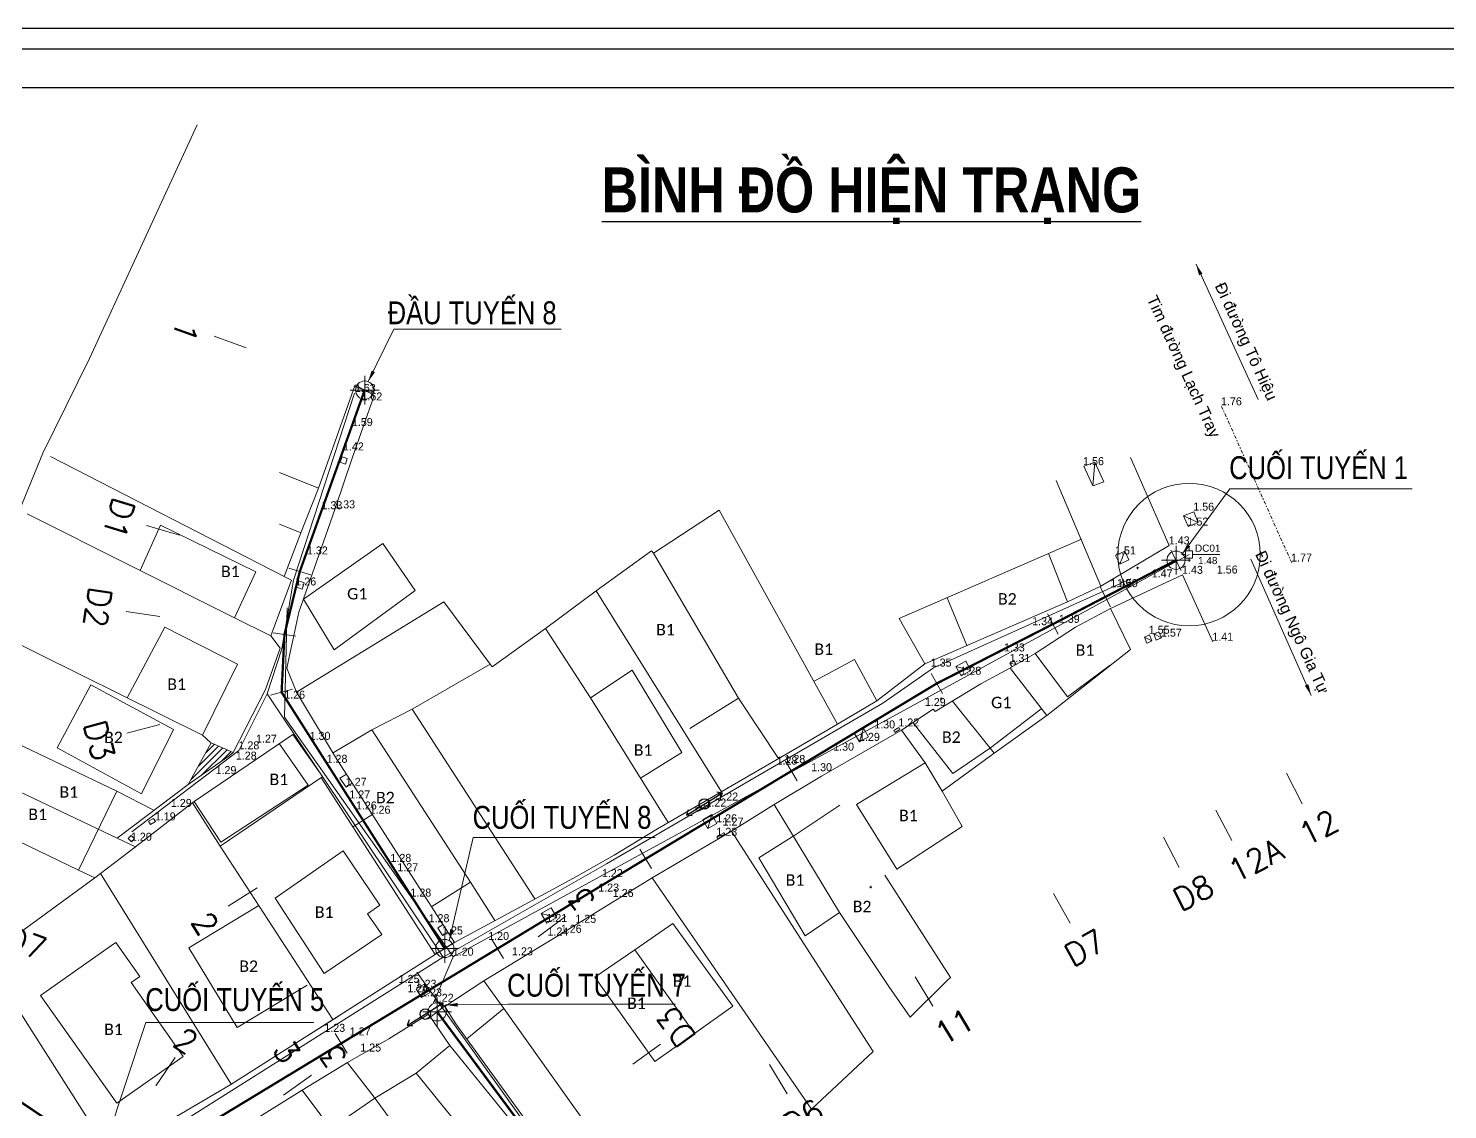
# Model space of a CAD drawing. Header units: metres. Extents: x 598023 to 599449, y 2304619 to 2304947.
# Drawn here: x 598254.8 to 598379, y 2304852.6 to 2304947.1 of the extents above; entities that cross this region are included whole.
import ezdxf
from ezdxf.enums import TextEntityAlignment as Align

# ---------------------------------------------------------------- set-up
doc = ezdxf.new("R2010")
doc.units = ezdxf.units.M
doc.header["$MEASUREMENT"] = 0
doc.header["$PDMODE"] = 2
doc.header["$PDSIZE"] = 0.1
for name, pattern in [('CENTERX2', [4, 2.5, -0.5, 0.5, -0.5]), ('DASHDOTTED', [0.2, 0.1, -0.05, 0, -0.05]), ('HIDDEN', [0.375, 0.25, -0.125])]:
    doc.linetypes.add(name, pattern=pattern)
for name, color, linetype in [('Diep_Layer8', 8, 'Continuous'), ('duong', 3, 'Continuous'), ('DUONG NUOC', 2, 'Continuous'), ('ga', 5, 'Continuous'), ('GHI CHU', 7, 'Continuous'), ('GHICHU', 7, 'Continuous'), ('KHUNGTEN', 5, 'Continuous'), ('KYHIEU', 250, 'Continuous'), ('pntelev', 2, 'Continuous'), ('thep', 2, 'Continuous'), ('tram', 6, 'Continuous'), ('TUYEN', 7, 'Continuous')]:
    doc.layers.add(name, color=color, linetype=linetype)
for name, color, linetype, lineweight in [('LC Dim', 8, 'Continuous', 18), ('LC Khac', 4, 'Continuous', 9), ('LC MANH DUT', 35, 'HIDDEN', 5), ('LC Net manh', 239, 'Continuous', 5), ('LC Net thay', 7, 'Continuous', 25), ('LC Text2', 7, 'Continuous', 25), ('Level 10', 7, 'Continuous', 0), ('Level 46', 7, 'Continuous', 0)]:
    doc.layers.add(name, color=color, linetype=linetype, lineweight=lineweight)
doc.styles.add('ghi chu', font='arial.ttf')
doc.styles.add('LC 1', font='')
doc.styles.add('LC3', font='', dxfattribs={"width": 0.8})
doc.styles.add('Legend', font='calibri.ttf')
doc.styles.add('STYLE1', font='')
doc.styles.add('T2', font='', dxfattribs={"width": 0.8})
doc.styles.add('TENCOC', font='Vnromanc.shx')
doc.styles.get('LC 1').set_extended_font_data('.VnAvantH', bold=True)
doc.styles.get('LC3').set_extended_font_data('.VnArialH', bold=True)
doc.styles.get('STYLE1').set_extended_font_data('.VnArial')
doc.styles.get('T2').set_extended_font_data('.VnArialH')
doc.dimstyles.get("Standard").update_dxf_attribs({"dimtxt": 0.18, "dimasz": 0.18, "dimexe": 0.18, "dimexo": 0.0625, "dimgap": 0.09, "dimtad": 0, "dimtih": 1, "dimtoh": 1, "dimdec": 4, "dimzin": 0, "dimdsep": 46, "dimtxsty": 'Standard', "dimcen": 0.09, "dimadec": 0, "dimazin": 0, "dimtfac": 1, "dimtdec": 4, "dimtofl": 0, "dimtmove": 0, "dimatfit": 3, "dimfxl": 1, "dimtolj": 1, "dimtzin": 0, "dimarcsym": 0})

# ---------------------------------------------------------------- blocks, each defined once
blk = doc.blocks.new('dj')
at = {"layer": 'Diep_Layer8', "color": 6}
blk.add_line((598291.76, 2304639.49), (598295.46, 2304639.49), dxfattribs=at)
for points in [[(598292.14, 2304639.81), (598291.76, 2304639.49)], [(598295.07, 2304639.81), (598295.46, 2304639.49)], [(598292.14, 2304639.17), (598291.76, 2304639.49)], [(598295.07, 2304639.17), (598295.46, 2304639.49)]]:
    blk.add_lwpolyline(points, dxfattribs=at)
blk.add_circle((598293.61, 2304639.49), 0.459, dxfattribs=at)
blk = doc.blocks.new('dc')
at = {"layer": 'KYHIEU', "color": 1, "lineweight": 0}
blk.add_lwpolyline([(-0.5, -0.5), (0.5, -0.5), (0.5, 0.5), (-0.5, 0.5)], close=True, dxfattribs=at)
at = {"layer": 'KYHIEU', "color": 1, "lineweight": 0, "const_width": 0.025}
blk.add_lwpolyline([(-0.04, 0, 1), (0.04, 0, 1)], format="xyb", close=True, dxfattribs=at)
at = {"layer": 'KYHIEU', "color": 1, "lineweight": 0}
for points in [[(0, 0.5), (0, 1)], [(0.5, 0), (1, 0)], [(-0.5, 0), (-1, 0)], [(0, -0.5), (0, -1)]]:
    blk.add_lwpolyline(points, dxfattribs=at)
blk = doc.blocks.new('a2')
at = {"layer": 'Defpoints', "flags": 128}
blk.add_lwpolyline([(297, 102.507), (0, 102.507), (0, -102.507), (297, -102.507)], close=True, dxfattribs=at)
at = {"layer": 'KHUNGTEN'}
blk.add_lwpolyline([(295.885, -100.496), (10, -100.496), (10, 101.392), (295.885, 101.392)], close=True, dxfattribs=at)
at = {"layer": 'thep'}
blk.add_lwpolyline([(293.77, -98.381), (12.115, -98.381), (12.115, 99.277), (293.77, 99.277)], close=True, dxfattribs=at)
blk = doc.blocks.new('TIEUDE1')
at = {"layer": 'LC Text2', "color": 7, "style": 'LC 1'}
blk.add_attdef('TIªU§Ò', text='', height=5, dxfattribs=at).set_placement((0, 0), align=Align.BOTTOM_CENTER)
blk.add_attdef('TL', text='', height=3, dxfattribs=at).set_placement((0, -2), align=Align.TOP_CENTER)
blk = doc.blocks.new('bu lon')
at = {"layer": 'LC Khac', "color": 9}
for p, q in [((0, -0.786), (0, 0.786)), ((0.786, 0), (-0.786, 0))]:
    blk.add_line(p, q, dxfattribs=at)
at = {"layer": 'LC Khac', "color": 7}
blk.add_circle((0, 0), 0.5, dxfattribs=at)
blk = doc.blocks.new('MM')
at = {"layer": 'LC Khac', "xscale": 2.289702860291335, "yscale": 2.289702860291335, "zscale": 2.289702860291335}
blk.add_blockref('bu lon', (0, 0), dxfattribs=at)
blk = doc.blocks.new('COCTRENTUYEN')
at = {"layer": 'LC Net thay', "lineweight": 0, "flags": 128}
blk.add_lwpolyline([(88.28, 223.51), (86.58, 222.46)], dxfattribs=at)
at = {"layer": 'TUYEN', "color": 1, "lineweight": 0}
for p, q in [((70.06, 275.52), (67.24, 276.53)), ((64.21, 259.12), (61.34, 259.98)), ((62.51, 252.03), (59.54, 252.46)), ((62.51, 242.58), (59.61, 241.81)), ((71, 228.28), (68.47, 226.67)), ((78.14, 217.07), (75.6, 215.46))]:
    blk.add_line(p, q, dxfattribs=at)
at = {"layer": 'TUYEN', "color": 2, "lineweight": 0}
for p, q in [((81.36, 271.48), (79.48, 272.15)), ((150.94, 257.83), (151.86, 256.05)), ((75.7, 255.67), (73.79, 256.24)), ((140.17, 252.24), (141.09, 250.46)), ((74.39, 250.3), (72.41, 250.59)), ((129.98, 247.03), (130.96, 245.28)), ((74.11, 245.65), (72.18, 245.14)), ((117.22, 239.35), (118.25, 237.63)), ((161.07, 238.3), (162.45, 235.64)), ((81.13, 234.72), (79.44, 233.65)), ((154.89, 235.09), (156.28, 232.43)), ((150.3, 232.71), (151.68, 230.05)), ((104.48, 231.68), (105.52, 229.97)), ((140.67, 227.8), (142.13, 225.18)), ((88.26, 223.51), (86.57, 222.44)), ((91.52, 223.82), (92.56, 222.11)), ((128.57, 220.5), (130.11, 217.93)), ((85.96, 216.84), (87.56, 218.04)), ((77.84, 215.53), (78.88, 213.82)), ((115.83, 212.83), (117.38, 210.26))]:
    blk.add_line(p, q, dxfattribs=at)
at = {"layer": 'TUYEN', "color": 3, "lineweight": 0}
for p, q in [((95.59, 224), (98, 225.78)), ((103.87, 212.85), (106.3, 214.6))]:
    blk.add_line(p, q, dxfattribs=at)
at = {"layer": 'TUYEN', "color": 5, "lineweight": 0}
blk.add_line((63.83, 213.44), (62.15, 210.96), dxfattribs=at)
at = {"layer": 'TUYEN', "color": 6, "lineweight": 0}
blk.add_line((73.33, 210.14), (75.76, 211.89), dxfattribs=at)
at = {"layer": 'TUYEN', "color": 1, "linetype": 'CENTERX2', "lineweight": 40, "const_width": 0.2}
for points in [[(80.42, 271.82), (74.74, 255.95), (73.4, 250.44), (73.15, 245.39), (87.42, 222.98), (73.15, 245.39), (87.42, 222.98)], [(-8.81, 224.42), (-2.99, 236.25), (9.41, 229.79), (12.18, 227.89), (24.36, 222.6), (29.99, 220.24), (44.43, 211.96), (46.25, 211.12), (49.33, 210.23), (57.8, 204.52)], [(121.53, 176.48), (118.39, 180.46), (103.13, 194.7), (94.94, 206.42), (86.76, 217.44)]]:
    blk.add_lwpolyline(points, dxfattribs=at)
blk.add_lwpolyline([(0, 0), (9.33, 34.54), (26.36, 91.65), (41.92, 141.27), (44.53, 156.91), (53.43, 191.27, -0.195591), (64.67, 206.38), (105, 230.82), (130.47, 246.16), (140.63, 251.35), (151.4, 256.94)], format="xyb", dxfattribs=at)
at = {"layer": 'TUYEN', "color": 2, "lineweight": 0, "flags": 128}
blk.add_lwpolyline([(144.76, 254.62), (145.68, 252.85)], dxfattribs=at)
at = {"layer": 'LC MANH DUT', "xscale": 0.6987324145411622, "yscale": 0.6987324145411622, "zscale": 0.6987324145411622, "rotation": 359.999216292062}
for p in [(80.42, 271.82, 0), (151.4, 256.94, 0), (87.42, 222.98, 0), (86.76, 217.44, 0)]:
    blk.add_blockref('MM', p, dxfattribs=at)
at = {"layer": 'LC Text2', "style": 'T2', "width": 0.8}
for s, p in [('®Çu tuyÕn 8', (82.43, 277.58)), ('cuèi tuyÕn 1', (156.05, 264.03, 0)), ('cuèi tuyÕn 8', (89.86, 233.45, 0)), ('cuèi tuyÕn 7', (92.88, 218.77, 0)), ('cuèi tuyÕn 5', (61.23, 217.51, 0))]:
    blk.add_text(s, height=2, rotation=0.0008, dxfattribs=at).set_placement(p)
at = {"layer": 'TUYEN', "color": 1, "lineweight": 0, "style": 'TENCOC'}
for s, rotation, p in [('1', 250.3188, (64.09, 278.11)), ('D1', 253.2893, (58.46, 262.58)), ('D2', 261.7124, (56.33, 254.71)), ('D3', 284.8195, (55.78, 242.62)), ('2', 302.4739, (65.16, 225.35)), ('3', 302.4739, (72.29, 214.14))]:
    blk.add_text(s, height=2, rotation=rotation, dxfattribs=at).set_placement(p)
at = {"layer": 'TUYEN', "color": 2, "lineweight": 0, "style": 'TENCOC'}
for s, rotation, p in [('12', 27.4316, (162.8, 231.87)), ('12A', 27.4316, (156.62, 228.67)), ('D8', 27.4316, (151.82, 226.17)), ('D7', 29.0645, (142.37, 221.31)), ('11', 31.0494, (131.06, 214.41)), ('D6', 31.0494, (117.8, 206.43))]:
    blk.add_text(s, height=2, rotation=rotation, dxfattribs=at).set_placement(p)
at = {"layer": 'TUYEN', "color": 3, "lineweight": 0, "style": 'TENCOC'}
for s, rotation, p in [('3', 126.5912, (100.71, 227.17)), ('D3', 125.7632, (109.51, 215.28))]:
    blk.add_text(s, height=2, rotation=rotation, dxfattribs=at).set_placement(p)
at = {"layer": 'TUYEN', "color": 5, "lineweight": 0, "style": 'TENCOC'}
for s, rotation, p in [('D7', 339.664, (48.81, 223.1)), ('2', 325.9693, (63.52, 214.54))]:
    blk.add_text(s, height=2, rotation=rotation, dxfattribs=at).set_placement(p)
at = {"layer": 'TUYEN', "color": 6, "lineweight": 0, "style": 'TENCOC'}
blk.add_text('3', height=2, rotation=125.7706, dxfattribs=at).set_placement((78.99, 213.4))
at = {"layer": 'LC Dim', "lineweight": 0}
for points in [[(80.73, 272.56, 0), (82.98, 277.14, 0), (97.62, 277.14, 0)], [(151.92, 257.43, 0), (156.1, 263.18, 0), (172.06, 263.18, 0)], [(87.82, 223.66), (89.9, 232.7), (105.84, 232.7)], [(87.56, 218.04), (92.93, 218.11), (107.6, 218.11)], [(57.56, 205.28), (61.27, 216.5), (75.98, 216.5)]]:
    blk.add_leader(points, dimstyle='Standard', override={"dimasz": 1, "dimgap": 0.09, "dimtad": 0, "dimdsep": 0, "dimtix": 1, "dimlwd": 0, "dimlwe": 0}, dxfattribs=at)

msp = doc.modelspace()

# ---------------------------------------------------------------- hatches: boundary and pattern name
at = {"layer": 'ga', "linetype": 'Continuous', "lineweight": 0, "ltscale": 2}
h = msp.add_hatch(dxfattribs=at)
h.set_pattern_fill('ANSI31', color=8, scale=3, angle=-0.17291)
h.set_pattern_definition([(44.827088727, (0, 0), (-0.26436360276, 0.26596406813), [])])
h.paths.add_polyline_path([(598272.745, 2304883.799), (598270.825, 2304884.634), (598268.82, 2304880.986), (598272.397, 2304883.497)])
h.paths.add_polyline_path([(598272.674, 2304883.815), (598272.451, 2304883.937), (598272.394, 2304883.831), (598272.616, 2304883.71)], flags=24)
h.paths.add_polyline_path([(598272.326, 2304883.513), (598272.103, 2304883.634), (598272.046, 2304883.529), (598272.268, 2304883.408)], flags=24)
h.paths.add_polyline_path([(598272.427, 2304883.699), (598272.275, 2304883.782), (598272.218, 2304883.677), (598272.37, 2304883.594)], flags=24)
h.paths.add_polyline_path([(598272.688, 2304883.802), (598272.466, 2304883.924), (598272.408, 2304883.818), (598272.631, 2304883.697)], flags=24)
h.paths.add_polyline_path([(598272.34, 2304883.5), (598272.118, 2304883.621), (598272.06, 2304883.516), (598272.283, 2304883.395)], flags=24)
h.paths.add_polyline_path([(598272.386, 2304883.749), (598272.234, 2304883.832), (598272.177, 2304883.726), (598272.329, 2304883.644)], flags=24)

# ---------------------------------------------------------------- linework, layer by layer
at = {"layer": 'duong', "color": 4, "linetype": 'Continuous', "lineweight": 0}
for p, q in [((598283.411, 2304915.949), (598280.21, 2304906.899)), ((598285.093, 2304915.025), (598283.411, 2304915.949)), ((598283.169, 2304909.541), (598285.093, 2304915.025)), ((598281.641, 2304905.048), (598283.169, 2304909.541)), ((598354.633, 2304901.889), (598351.24, 2304909.587)), ((598280.21, 2304906.899), (598278.662, 2304903.014)), ((598278.49, 2304896.053), (598281.641, 2304905.048)), ((598277.207, 2304899.18), (598278.662, 2304903.014)), ((598348.645, 2304898.325), (598354.633, 2304901.889)), ((598355.809, 2304899.321), (598349.501, 2304896.386)), ((598358.455, 2304893.467), (598355.809, 2304899.321)), ((598276.049, 2304893.987), (598277.843, 2304898.864)), ((598277.843, 2304898.864), (598277.207, 2304899.18)), ((598348.645, 2304898.325), (598345.749, 2304896.977)), ((598345.749, 2304896.977), (598333.246, 2304891.556)), ((598277.449, 2304891.166), (598278.49, 2304896.053)), ((598346.451, 2304894.763), (598349.501, 2304896.386)), ((598342.904, 2304892.45), (598346.451, 2304894.763)), ((598276.859, 2304892.903), (598276.049, 2304893.987)), ((598275.56, 2304889.303), (598276.859, 2304892.903)), ((598340.637, 2304891.126), (598342.904, 2304892.45)), ((598278.274, 2304889.077), (598277.449, 2304891.166)), ((598333.246, 2304891.556), (598329.072, 2304888.298)), ((598338.17, 2304889.811), (598340.637, 2304891.126)), ((598334.163, 2304887.366), (598338.17, 2304889.811)), ((598272.745, 2304883.799), (598275.56, 2304889.303)), ((598281.7, 2304883.378), (598278.274, 2304889.077)), ((598329.072, 2304888.298), (598325.614, 2304886.255)), ((598331.219, 2304885.731), (598333.994, 2304887.569)), ((598333.994, 2304887.569), (598334.163, 2304887.366)), ((598325.614, 2304886.255), (598321.668, 2304883.962)), ((598324.219, 2304881.734), (598331.219, 2304885.731)), ((598268.82, 2304880.986), (598270.825, 2304884.634)), ((598269.341, 2304879.516), (598277.956, 2304885.376)), ((598270.825, 2304884.634), (598272.745, 2304883.799)), ((598277.956, 2304885.376), (598280.554, 2304881.684)), ((598272.397, 2304883.497), (598268.82, 2304880.986)), ((598272.397, 2304883.497), (598272.745, 2304883.799)), ((598292.115, 2304867.18), (598281.7, 2304883.378)), ((598321.668, 2304883.962), (598309.874, 2304877.111)), ((598262.589, 2304876.301), (598268.82, 2304880.986)), ((598280.476, 2304881.548), (598280.567, 2304881.644)), ((598290.408, 2304866.127), (598280.476, 2304881.548)), ((598320.082, 2304879.234), (598324.219, 2304881.734)), ((598264.197, 2304875.536), (598269.341, 2304879.516)), ((598316.331, 2304876.896), (598320.082, 2304879.234)), ((598309.874, 2304877.111), (598306.07, 2304874.823)), ((598262.589, 2304876.301), (598264.197, 2304875.536)), ((598309.391, 2304872.841), (598316.331, 2304876.896)), ((598306.07, 2304874.823), (598302.508, 2304872.797)), ((598302.508, 2304872.797), (598292.115, 2304867.18)), ((598301.446, 2304867.917), (598309.391, 2304872.841)), ((598294.683, 2304863.818), (598301.446, 2304867.917)), ((598272.546, 2304854.766), (598290.408, 2304866.127)), ((598291.268, 2304861.572), (598294.683, 2304863.818)), ((598253.757, 2304861.603), (598259.901, 2304851.937)), ((598289.824, 2304860.903), (598286.363, 2304858.746)), ((598291.705, 2304858.164), (598289.824, 2304860.903)), ((598292.233, 2304860.069), (598291.268, 2304861.572)), ((598304.413, 2304843.233), (598292.233, 2304860.069)), ((598286.363, 2304858.746), (598282.752, 2304856.668)), ((598297.765, 2304850.713), (598291.705, 2304858.164)), ((598282.752, 2304856.668), (598278.779, 2304854.255)), ((598262.444, 2304848.838), (598272.546, 2304854.766)), ((598278.779, 2304854.255), (598274.156, 2304851.358))]:
    msp.add_line(p, q, dxfattribs=at)
at = {"layer": 'duong', "color": 4, "linetype": 'DASHDOTTED', "lineweight": 0, "ltscale": 3}
msp.add_line((598365.353, 2304900.389), (598359.219, 2304914.06), dxfattribs=at)
at = {"layer": 'duong', "linetype": 'Continuous', "lineweight": 0}
msp.add_circle((598356.376, 2304901.103), 6.233, dxfattribs=at)
at = {"layer": 'DUONG NUOC', "linetype": 'Continuous', "lineweight": 0, "flags": 128}
for points in [[(598283.371, 2304915.214), (598278.012, 2304898.868), (598277.016, 2304892.866), (598275.712, 2304888.917), (598291.123, 2304865.897)], [(598329.572, 2304888.118), (598334.03, 2304891.199), (598351.293, 2304898.99)], [(598329.572, 2304888.118), (598305.398, 2304874.059), (598291.124, 2304865.895), (598261.726, 2304847.35), (598256.09, 2304836.468), (598250.121, 2304812.444), (598241.139, 2304781.324)], [(598275.712, 2304888.917), (598273.248, 2304883.962), (598263.893, 2304876.853)], [(598306.8, 2304839.418), (598288.8, 2304864.582)]]:
    msp.add_lwpolyline(points, dxfattribs=at)
at = {"layer": 'ga', "linetype": 'Continuous', "lineweight": 0}
for p, q in [((598280.21, 2304906.899), (598276.799, 2304908.293)), ((598347.155, 2304908.826), (598348.133, 2304909.175)), ((598347.948, 2304907.118), (598347.155, 2304908.826)), ((598348.133, 2304909.175), (598347.948, 2304907.118)), ((598348.926, 2304907.467), (598348.133, 2304909.175)), ((598355.899, 2304904.487), (598356.792, 2304904.846)), ((598356.288, 2304903.545), (598355.899, 2304904.487)), ((598355.899, 2304904.487), (598357.182, 2304903.904)), ((598278.599, 2304903.048), (598276.802, 2304903.764)), ((598356.288, 2304903.545), (598357.182, 2304903.904)), ((598350.309, 2304900.266), (598349.944, 2304901.014)), ((598350.754, 2304901.39), (598350.309, 2304900.266)), ((598351.119, 2304900.642), (598350.309, 2304900.266)), ((598351.119, 2304900.642), (598350.754, 2304901.39)), ((598352.475, 2304893.887), (598353.117, 2304893.554)), ((598353.279, 2304894.163), (598353.95, 2304893.822)), ((598335.971, 2304891.302), (598336.83, 2304891.767)), ((598336.427, 2304890.495), (598335.971, 2304891.302)), ((598335.974, 2304891.303), (598337.285, 2304890.961)), ((598336.427, 2304890.495), (598337.285, 2304890.961)), ((598340.703, 2304891.598), (598341.238, 2304891.477)), ((598327.901, 2304885.911), (598327.551, 2304884.711)), ((598330.536, 2304885.71), (598330.975, 2304885.964)), ((598330.63, 2304885.546), (598331.068, 2304885.8)), ((598313.194, 2304878.909), (598314.096, 2304878.964)), ((598314.632, 2304878.361), (598314.271, 2304877.138)), ((598263.566, 2304876.268), (598263.826, 2304876.544)), ((598263.851, 2304875.973), (598263.566, 2304876.268)), ((598263.851, 2304875.973), (598264.111, 2304876.25)), ((598315.059, 2304876.403), (598315.784, 2304876.613)), ((598299.693, 2304869.714), (598301.061, 2304869.363)), ((598288.763, 2304863.118), (598289.505, 2304863.55)), ((598289.505, 2304863.55), (598289.226, 2304862.353)), ((598289.505, 2304863.55), (598289.969, 2304862.785)), ((598288.763, 2304863.118), (598289.226, 2304862.353)), ((598289.226, 2304862.353), (598289.969, 2304862.785))]:
    msp.add_line(p, q, dxfattribs=at)
at = {"layer": 'ga', "linetype": 'Continuous', "lineweight": 0, "flags": 128}
for points in [[(598282.103, 2304909.187), (598282.272, 2304909.658)], [(598282.731, 2304909.493), (598282.272, 2304909.658)], [(598282.731, 2304909.493), (598282.563, 2304909.022)], [(598282.563, 2304909.022), (598282.103, 2304909.187)], [(598347.978, 2304907.102), (598348.926, 2304907.467)], [(598356.792, 2304904.846), (598357.182, 2304903.904)], [(598349.944, 2304901.014), (598350.754, 2304901.39)], [(598278.393, 2304898.837), (598278.225, 2304898.294)], [(598278.787, 2304898.091), (598278.225, 2304898.294)], [(598278.955, 2304898.634), (598278.393, 2304898.837)], [(598278.955, 2304898.634), (598278.787, 2304898.091)], [(598353.727, 2304894.359), (598353.279, 2304894.163)], [(598353.95, 2304893.822), (598353.727, 2304894.359)], [(598352.9, 2304894.081), (598352.475, 2304893.887)], [(598352.692, 2304893.36), (598352.475, 2304893.887)], [(598353.117, 2304893.554), (598352.707, 2304893.351)], [(598353.117, 2304893.554), (598352.9, 2304894.081)], [(598353.502, 2304893.626), (598353.279, 2304894.163)], [(598353.95, 2304893.822), (598353.502, 2304893.626)], [(598340.703, 2304891.598), (598341.031, 2304891.831), (598341.238, 2304891.477)], [(598336.83, 2304891.767), (598337.285, 2304890.961)], [(598340.703, 2304891.598), (598340.892, 2304891.274)], [(598327.113, 2304885.46), (598327.901, 2304885.911)], [(598328.339, 2304885.162), (598327.901, 2304885.911)], [(598330.536, 2304885.71), (598330.63, 2304885.546)], [(598330.975, 2304885.964), (598331.068, 2304885.8)], [(598327.551, 2304884.711), (598327.113, 2304885.46)], [(598327.551, 2304884.711), (598328.339, 2304885.162)], [(598282.63, 2304880.773), (598282.09, 2304881.548), (598282.647, 2304881.906)], [(598282.63, 2304880.773), (598283.157, 2304881.112)], [(598313.194, 2304878.908), (598313.194, 2304878.909)], [(598313.194, 2304878.909), (598313.195, 2304878.909)], [(598314.096, 2304878.964), (598313.948, 2304879.271), (598313.235, 2304878.929)], [(598313.383, 2304878.621), (598313.235, 2304878.929)], [(598313.383, 2304878.621), (598314.096, 2304878.964)], [(598313.844, 2304877.907), (598314.632, 2304878.361)], [(598315.056, 2304877.585), (598314.632, 2304878.361)], [(598265.768, 2304878.029), (598265.328, 2304877.773)], [(598265.506, 2304877.499), (598265.328, 2304877.773)], [(598265.946, 2304877.755), (598265.506, 2304877.499)], [(598265.946, 2304877.755), (598265.768, 2304878.029)], [(598314.271, 2304877.138), (598313.847, 2304877.915)], [(598314.271, 2304877.138), (598315.056, 2304877.585)], [(598263.826, 2304876.544), (598264.111, 2304876.25)], [(598315.672, 2304876.77), (598315.059, 2304876.403)], [(598315.17, 2304876.246), (598315.059, 2304876.403)], [(598315.784, 2304876.613), (598315.17, 2304876.246)], [(598315.784, 2304876.613), (598315.672, 2304876.77)], [(598300.559, 2304870.206), (598299.693, 2304869.714)], [(598299.693, 2304869.714), (598300.194, 2304868.871)], [(598300.559, 2304870.206), (598301.061, 2304869.363)], [(598291.073, 2304867.78), (598290.664, 2304868.447), (598291.114, 2304868.737)], [(598300.194, 2304868.871), (598301.061, 2304869.363)], [(598291.073, 2304867.78), (598291.538, 2304868.078)]]:
    msp.add_lwpolyline(points, dxfattribs=at)
at = {"layer": 'GHICHU', "lineweight": 0}
msp.add_line((598357.001, 2304901.103), (598359.055, 2304901.103), dxfattribs=at)
at = {"layer": 'Level 10', "color": 8, "linetype": 'ByBlock', "lineweight": 13}
for p, q in [((598277.207, 2304899.18), (598256.76, 2304909.67)), ((598348.645, 2304898.325), (598344.75, 2304907.587)), ((598254.73, 2304904.68), (598272.87, 2304895.57)), ((598309.51, 2304901.22), (598315.27, 2304904.99)), ((598315.27, 2304904.99), (598325.614, 2304886.255)), ((598331.02, 2304895.52), (598346.96, 2304902.44)), ((598309.34, 2304901.43), (598304.49, 2304897.92)), ((598309.51, 2304901.22), (598309.34, 2304901.43)), ((598316.95, 2304888.54), (598309.51, 2304901.22)), ((598291.17, 2304896.98), (598278.274, 2304889.077)), ((598291.17, 2304896.98), (598295.22, 2304891.53)), ((598304.49, 2304897.92), (598300.08, 2304894.65)), ((598315.465, 2304880.358), (598304.49, 2304897.92)), ((598272.87, 2304895.57), (598276.042, 2304893.99)), ((598249.75, 2304895.37), (598270.07, 2304885.32)), ((598295.4, 2304891.27), (598300.08, 2304894.65)), ((598300.08, 2304894.65), (598304, 2304888.56)), ((598333.246, 2304891.556), (598331.02, 2304895.52)), ((598327.1, 2304891.92), (598329.072, 2304888.298)), ((598343.93, 2304887.03), (598351.244, 2304892.808)), ((598288.41, 2304887.57), (598295.22, 2304891.53)), ((598295.4, 2304891.27), (598295.22, 2304891.53)), ((598343.93, 2304887.03), (598340.75, 2304891.15)), ((598304, 2304888.56), (598310.814, 2304877.657)), ((598320.45, 2304883.28), (598316.95, 2304888.54)), ((598339.31, 2304883.72), (598335.67, 2304888.286)), ((598284.89, 2304885.76), (598288.41, 2304887.57)), ((598288.41, 2304887.57), (598299.147, 2304870.98)), ((598339.31, 2304883.72), (598343.93, 2304887.03)), ((598242.61, 2304885.8), (598262.589, 2304876.301)), ((598281.44, 2304883.74), (598284.89, 2304885.76)), ((598284.89, 2304885.76), (598293.52, 2304872.46)), ((598333.28, 2304882.89), (598331.219, 2304885.731)), ((598262.58, 2304880.42), (598253.06, 2304884.97)), ((598270.07, 2304885.32), (598270.771, 2304884.657)), ((598334.76, 2304880.4), (598339.31, 2304883.72)), ((598259.21, 2304873.51), (598240.66, 2304882.37)), ((598334.76, 2304880.4), (598333.28, 2304882.89)), ((598280.51, 2304881.64), (598271.62, 2304875.61)), ((598265.76, 2304878.78), (598262.58, 2304880.42)), ((598269.132, 2304879.457), (598269.13, 2304879.46)), ((598336.53, 2304877.31), (598334.76, 2304880.4)), ((598271.62, 2304875.61), (598269.176, 2304879.389)), ((598325.79, 2304869.8), (598320.082, 2304879.234)), ((598330.81, 2304873.59), (598336.53, 2304877.31)), ((598316.331, 2304876.896), (598328.75, 2304857.65)), ((598264.197, 2304875.536), (598261.13, 2304873.22)), ((598281.461, 2304860.436), (598271.62, 2304875.61)), ((598260.64, 2304872.84), (598259.21, 2304873.51)), ((598261.13, 2304873.22), (598260.64, 2304872.84)), ((598272.556, 2304854.772), (598261.13, 2304873.22)), ((598251.2, 2304865.93), (598260.64, 2304872.84)), ((598293.52, 2304872.46), (598295.644, 2304869.087)), ((598309.391, 2304872.841), (598323.33, 2304852.58)), ((598335.51, 2304864.1), (598329.76, 2304873.05)), ((598329.76, 2304873.05), (598335.51, 2304864.1)), ((598329.76, 2304863.84), (598325.79, 2304869.8)), ((598307.878, 2304866.539), (598313.096, 2304859.207)), ((598294.683, 2304863.818), (598296.42, 2304861.39)), ((598330.1, 2304863.33), (598329.76, 2304863.84)), ((598331.98, 2304860.63), (598330.1, 2304863.33)), ((598335.25, 2304863.87), (598331.98, 2304860.63)), ((598335.51, 2304864.1), (598335.25, 2304863.87)), ((598296.42, 2304861.39), (598307.72, 2304845.58)), ((598288.754, 2304855.748), (598291.705, 2304858.164)), ((598328.75, 2304857.65), (598323.33, 2304852.58)), ((598282.762, 2304856.651), (598285.09, 2304853.64)), ((598294.822, 2304848.286), (598288.754, 2304855.748)), ((598295.48, 2304831.91), (598278.779, 2304854.255)), ((598285.09, 2304853.64), (598298.61, 2304835.09))]:
    msp.add_line(p, q, dxfattribs=at)
at = {"layer": 'Level 10', "color": 8, "linetype": 'ByBlock', "lineweight": 0}
for p, q in [((598266.38, 2304903.67), (598264.61, 2304899.72)), ((598274.73, 2304899.58), (598266.38, 2304903.67)), ((598278.893, 2304897.205), (598285.83, 2304902.07)), ((598285.83, 2304902.07), (598288.68, 2304897.95)), ((598345.749, 2304896.977), (598344.07, 2304901.19)), ((598272.87, 2304895.57), (598274.73, 2304899.58)), ((598281.59, 2304892.78), (598278.893, 2304897.205)), ((598288.68, 2304897.95), (598281.59, 2304892.78)), ((598336.919, 2304893.149), (598335.2, 2304897.33)), ((598349.501, 2304896.386), (598351.244, 2304892.808)), ((598266.78, 2304894.76), (598263.48, 2304888.58)), ((598273.13, 2304891.52), (598266.78, 2304894.76)), ((598323.57, 2304890.02), (598327.1, 2304891.92)), ((598342.904, 2304892.45), (598345.75, 2304888.65)), ((598270.07, 2304885.32), (598273.13, 2304891.52)), ((598307.65, 2304890.98), (598304, 2304888.56)), ((598312, 2304883.78), (598307.65, 2304890.98)), ((598345.75, 2304888.65), (598349.48, 2304891.43)), ((598260.3, 2304889.7), (598257.36, 2304884.19)), ((598267.52, 2304885.81), (598260.3, 2304889.7)), ((598316.95, 2304888.54), (598312.69, 2304885.88)), ((598338.99, 2304884.2), (598343.42, 2304887.58)), ((598264.72, 2304880.19), (598267.52, 2304885.81)), ((598332.24, 2304886.39), (598335.72, 2304881.95)), ((598279.31, 2304880.94), (598276.768, 2304884.568)), ((598257.36, 2304884.19), (598264.72, 2304880.19)), ((598308.38, 2304881.54), (598312, 2304883.78)), ((598335.72, 2304881.95), (598338.99, 2304884.2)), ((598327.29, 2304879.23), (598333.28, 2304882.89)), ((598271.66, 2304875.95), (598279.31, 2304880.94)), ((598259.21, 2304873.51), (598262.58, 2304880.42)), ((598269.341, 2304879.516), (598271.66, 2304875.95)), ((598321.88, 2304876.56), (598325.83, 2304879.18)), ((598330.81, 2304873.59), (598327.29, 2304879.23)), ((598318.73, 2304874.59), (598321.88, 2304876.56)), ((598282.38, 2304875.19), (598276.41, 2304871.06)), ((598285.57, 2304870.44), (598282.38, 2304875.19)), ((598322.78, 2304867.76), (598318.73, 2304874.59)), ((598290.13, 2304870.32), (598293.52, 2304872.46)), ((598276.41, 2304871.06), (598280.71, 2304864.46)), ((598268.86, 2304866.71), (598274.99, 2304870.42)), ((598285.57, 2304870.44), (598284.51, 2304869.69)), ((598284.51, 2304869.69), (598285.74, 2304867.88)), ((598325.79, 2304869.8), (598322.78, 2304867.76)), ((598311.21, 2304868.84), (598307.88, 2304866.54)), ((598316.45, 2304861.59), (598311.21, 2304868.84)), ((598261.72, 2304866.65), (598262.48, 2304867.18)), ((598264.58, 2304864.2), (598262.48, 2304867.18)), ((598285.74, 2304867.88), (598280.71, 2304864.46)), ((598255.9, 2304862.54), (598261.72, 2304866.65)), ((598273.09, 2304859.74), (598268.86, 2304866.71)), ((598304.39, 2304864.13), (598307.88, 2304866.54)), ((598263.82, 2304863.67), (598264.58, 2304864.2)), ((598268.38, 2304857.21), (598263.82, 2304863.67)), ((598273.09, 2304859.74), (598279.21, 2304863.45)), ((598309.65, 2304856.76), (598304.39, 2304864.13)), ((598262.57, 2304853.11), (598255.9, 2304862.54)), ((598293.2, 2304858.75), (598296.42, 2304861.39)), ((598313.1, 2304859.21), (598316.45, 2304861.59)), ((598313.1, 2304859.21), (598309.65, 2304856.76)), ((598262.57, 2304853.11), (598268.38, 2304857.21)), ((598288.754, 2304855.748), (598285.14, 2304853.57)), ((598285.14, 2304853.57), (598281.29, 2304850.91))]:
    msp.add_line(p, q, dxfattribs=at)
at = {"layer": 'Level 10', "color": 8, "linetype": 'Continuous', "lineweight": 0}
for p in [(598351.87, 2304899.93), (598351.87, 2304899.93), (598334.7, 2304888.49), (598328.53, 2304872.02)]:
    msp.add_point(p, dxfattribs=at)
at = {"layer": 'Level 46', "color": 1, "linetype": 'Continuous', "lineweight": 0, "ltscale": 2, "flags": 128}
msp.add_lwpolyline([(598254.05, 2304905), (598256.08, 2304909.98), (598260.19, 2304918.24), (598264.3, 2304927.17), (598269.59, 2304938.683)], dxfattribs=at)
at = {"layer": 'tram', "linetype": 'Continuous', "lineweight": 0, "flags": 128}
for points in [[(598292.007, 2304865.923), (598356.372, 2304901.097)], [(598290.261, 2304861.885), (598292.007, 2304865.923), (598277.249, 2304886.873), (598277.458, 2304896.458)]]:
    msp.add_lwpolyline(points, dxfattribs=at)

# ---------------------------------------------------------------- block references
at = {"layer": 'Diep_Layer8', "linetype": 'Continuous', "lineweight": 0, "rotation": 32.05699687046553}
for p in [(1314464.375, 34098.14), (1314439.945, 34079.758)]:
    msp.add_blockref('dj', p, dxfattribs=at)
at = {"layer": 'GHICHU', "lineweight": 0}
ref = msp.add_blockref('dc', (598356.376, 2304901.103), dxfattribs=dict(at, xscale=0.6250000000103964, yscale=0.6250000000103964, zscale=0.6250000000103964))
ref.add_attrib('T1', 'DC01', dxfattribs={"layer": '0', "color": 1, "height": 0.625, "style": 'STYLE1'}).set_placement((598358.009, 2304901.349), align=Align.CENTER)
ref.add_attrib('4.700', '1.48', dxfattribs={"layer": '0', "color": 1, "height": 0.625, "style": 'STYLE1'}).set_placement((598358.009, 2304900.268), align=Align.CENTER)
at = {"layer": 'LC Text2'}
ref = msp.add_blockref('TIEUDE1', (598328.59, 2304929.847, 0), dxfattribs=dict(at, xscale=0.8000020620485555, yscale=0.8000020620485555, zscale=0.8000020620485555, rotation=359.9999999976748))
ref.add_attrib('TIªU§Ò', '%%Ub×nh ®å hiÖn tr¹ng', dxfattribs={"color": 7, "height": 3.93954, "rotation": 360, "style": 'LC3', "width": 0.8}).set_placement((598328.59, 2304929.847), align=Align.BOTTOM_CENTER)
at = {"layer": 'LC Text2', "linetype": 'Continuous', "lineweight": 0}
msp.add_blockref('COCTRENTUYEN', (598203.833, 2304643.669), dxfattribs=at)
at = {"layer": 'pntelev', "linetype": 'Continuous', "lineweight": 0, "xscale": 1.6, "yscale": 1.6, "zscale": 1.6}
msp.add_blockref('a2', (598022.944, 2304783.116), dxfattribs=at)

# ---------------------------------------------------------------- texts
at = {"layer": 'GHI CHU', "linetype": 'Continuous', "lineweight": 0, "char_height": 1, "attachment_point": 1, "rotation": 294.59203, "style": 'ghi chu'}
for s, insert in [('\\pt3;Đi đường Tô Hiệu', (598359.51, 2304925.035)), ('\\pt3;Tim đường Lạch Tray', (598353.553, 2304923.897)), ('\\pt3;Đi đường Ngô Gia Tự', (598363.04, 2304901.57))]:
    msp.add_mtext_dynamic_manual_height_columns(s, width=16.05815, gutter_width=1, heights=[0], dxfattribs=dict(at, insert=insert))
at = {"layer": 'LC Net manh', "color": 8}
for s, p in [('1.63', (598283.395, 2304915.329)), ('1.62', (598283.966, 2304914.585)), ('1.76', (598359.169, 2304914.157)), ('1.59', (598283.133, 2304912.344)), ('1.42', (598282.354, 2304910.211)), ('1.56', (598347.105, 2304908.924)), ('1.33', (598280.473, 2304905.068)), ('1.33', (598281.591, 2304905.145)), ('1.56', (598356.742, 2304904.944)), ('1.52', (598356.238, 2304903.642)), ('1.32', (598279.198, 2304901.113)), ('1.51', (598349.894, 2304901.111)), ('1.43', (598354.599, 2304901.992)), ('1.77', (598365.303, 2304900.486)), ('1.47', (598353.107, 2304899.108)), ('1.43', (598355.759, 2304899.419)), ('1.56', (598358.8, 2304899.442)), ('1.26', (598278.19, 2304898.398)), ('1.49', (598349.495, 2304898.246)), ('1.50', (598350.059, 2304898.253)), ('1.34', (598342.65, 2304894.924)), ('1.39', (598344.982, 2304895.133)), ('1.55', (598352.85, 2304894.178)), ('1.57', (598353.916, 2304893.925)), ('1.33', (598340.179, 2304892.629)), ('1.41', (598358.405, 2304893.564)), ('1.35', (598333.774, 2304891.307)), ('1.31', (598340.669, 2304891.701)), ('1.28', (598336.377, 2304890.593)), ('1.26', (598277.213, 2304888.497)), ('1.29', (598333.26, 2304887.855)), ('1.30', (598328.832, 2304885.897)), ('1.22', (598330.94, 2304886.068)), ('1.28', (598273.213, 2304884.066)), ('1.27', (598274.746, 2304884.651)), ('1.30', (598279.435, 2304884.895)), ('1.30', (598325.239, 2304883.95)), ('1.29', (598327.501, 2304884.808)), ('1.28', (598272.978, 2304883.169)), ('1.28', (598280.921, 2304882.892)), ('1.28', (598320.285, 2304882.739)), ('1.28', (598320.973, 2304882.877)), ('1.29', (598271.207, 2304881.903)), ('1.30', (598323.314, 2304882.154)), ('1.27', (598282.595, 2304880.876)), ('1.29', (598267.293, 2304879.031)), ('1.27', (598282.911, 2304879.769)), ('1.26', (598283.486, 2304878.806)), ('1.22', (598314.062, 2304879.067)), ('1.22', (598315.105, 2304879.587)), ('1.19', (598265.896, 2304877.852)), ('1.26', (598284.684, 2304878.435)), ('1.26', (598315.006, 2304877.682)), ('1.23', (598315.025, 2304876.507)), ('1.27', (598315.571, 2304877.398)), ('1.20', (598263.801, 2304876.071)), ('1.28', (598286.505, 2304874.223)), ('1.27', (598287.11, 2304873.411)), ('1.22', (598305.006, 2304872.892)), ('1.23', (598304.688, 2304871.626)), ('1.28', (598288.252, 2304871.191)), ('1.26', (598305.952, 2304871.158)), ('1.28', (598289.846, 2304868.948)), ('1.21', (598300.144, 2304868.968)), ('1.25', (598302.686, 2304868.896)), ('1.25', (598291.023, 2304867.877)), ('1.24', (598300.248, 2304867.784)), ('1.26', (598301.411, 2304868.021)), ('1.20', (598295.059, 2304867.394)), ('1.20', (598291.959, 2304866.017)), ('1.23', (598297.14, 2304866.048)), ('1.25', (598287.226, 2304863.638)), ('1.24', (598287.992, 2304862.815)), ('1.23', (598288.713, 2304863.215)), ('1.23', (598289.192, 2304862.456)), ('1.22', (598290.211, 2304861.983)), ('1.23', (598280.72, 2304859.358)), ('1.27', (598282.947, 2304859.042)), ('1.25', (598283.868, 2304857.637))]:
    msp.add_text(s, height=0.7, dxfattribs=at).set_placement(p)
at = {"layer": 'Level 10', "color": 8, "linetype": 'Continuous', "lineweight": 13, "style": 'Legend'}
for s, p in [('B1', (598271.68, 2304899.13)), ('B2', (598339.658, 2304896.728)), ('B1', (598309.75, 2304894.04)), ('B1', (598323.59, 2304892.33)), ('B1', (598346.448, 2304892.249)), ('B1', (598266.98, 2304889.27)), ('G1', (598339.052, 2304887.663)), (' B2', (598261.1, 2304884.61)), ('B2', (598334.756, 2304884.635)), ('B1', (598307.79, 2304883.51)), ('B1', (598275.93, 2304880.94)), ('B1', (598257.55, 2304879.84)), ('B2', (598285.24, 2304879.35)), ('B1', (598254.82, 2304877.88)), ('B1', (598331, 2304877.78)), ('B1', (598321.08, 2304872.14)), ('B2', (598326.95, 2304869.82)), ('B1', (598279.892, 2304869.328)), ('B2', (598273.282, 2304864.598)), ('B1', (598311.2, 2304863.3)), ('B1', (598307.21, 2304861.36)), ('B1', (598261.462, 2304859.078))]:
    msp.add_text(s, height=1, dxfattribs=at).set_placement(p)
at = {"layer": 'Level 10', "color": 8, "linetype": 'Continuous', "lineweight": 0, "style": 'Legend'}
msp.add_text('G1', height=1, dxfattribs=at).set_placement((598282.713, 2304897.179))

# ---------------------------------------------------------------- leaders
at = {"linetype": 'Continuous', "lineweight": 0}
for points in [[(598356.983, 2304926.505), (598362.412, 2304914.663)], [(598367.062, 2304888.782), (598361.782, 2304900.691)]]:
    msp.add_leader(points, dimstyle='Standard', override={"dimasz": 1, "dimgap": 0.09, "dimtad": 0, "dimdsep": 0, "dimtix": 1, "dimlwd": 0, "dimlwe": 0}, dxfattribs=at)

doc.saveas('drawing.dxf')
